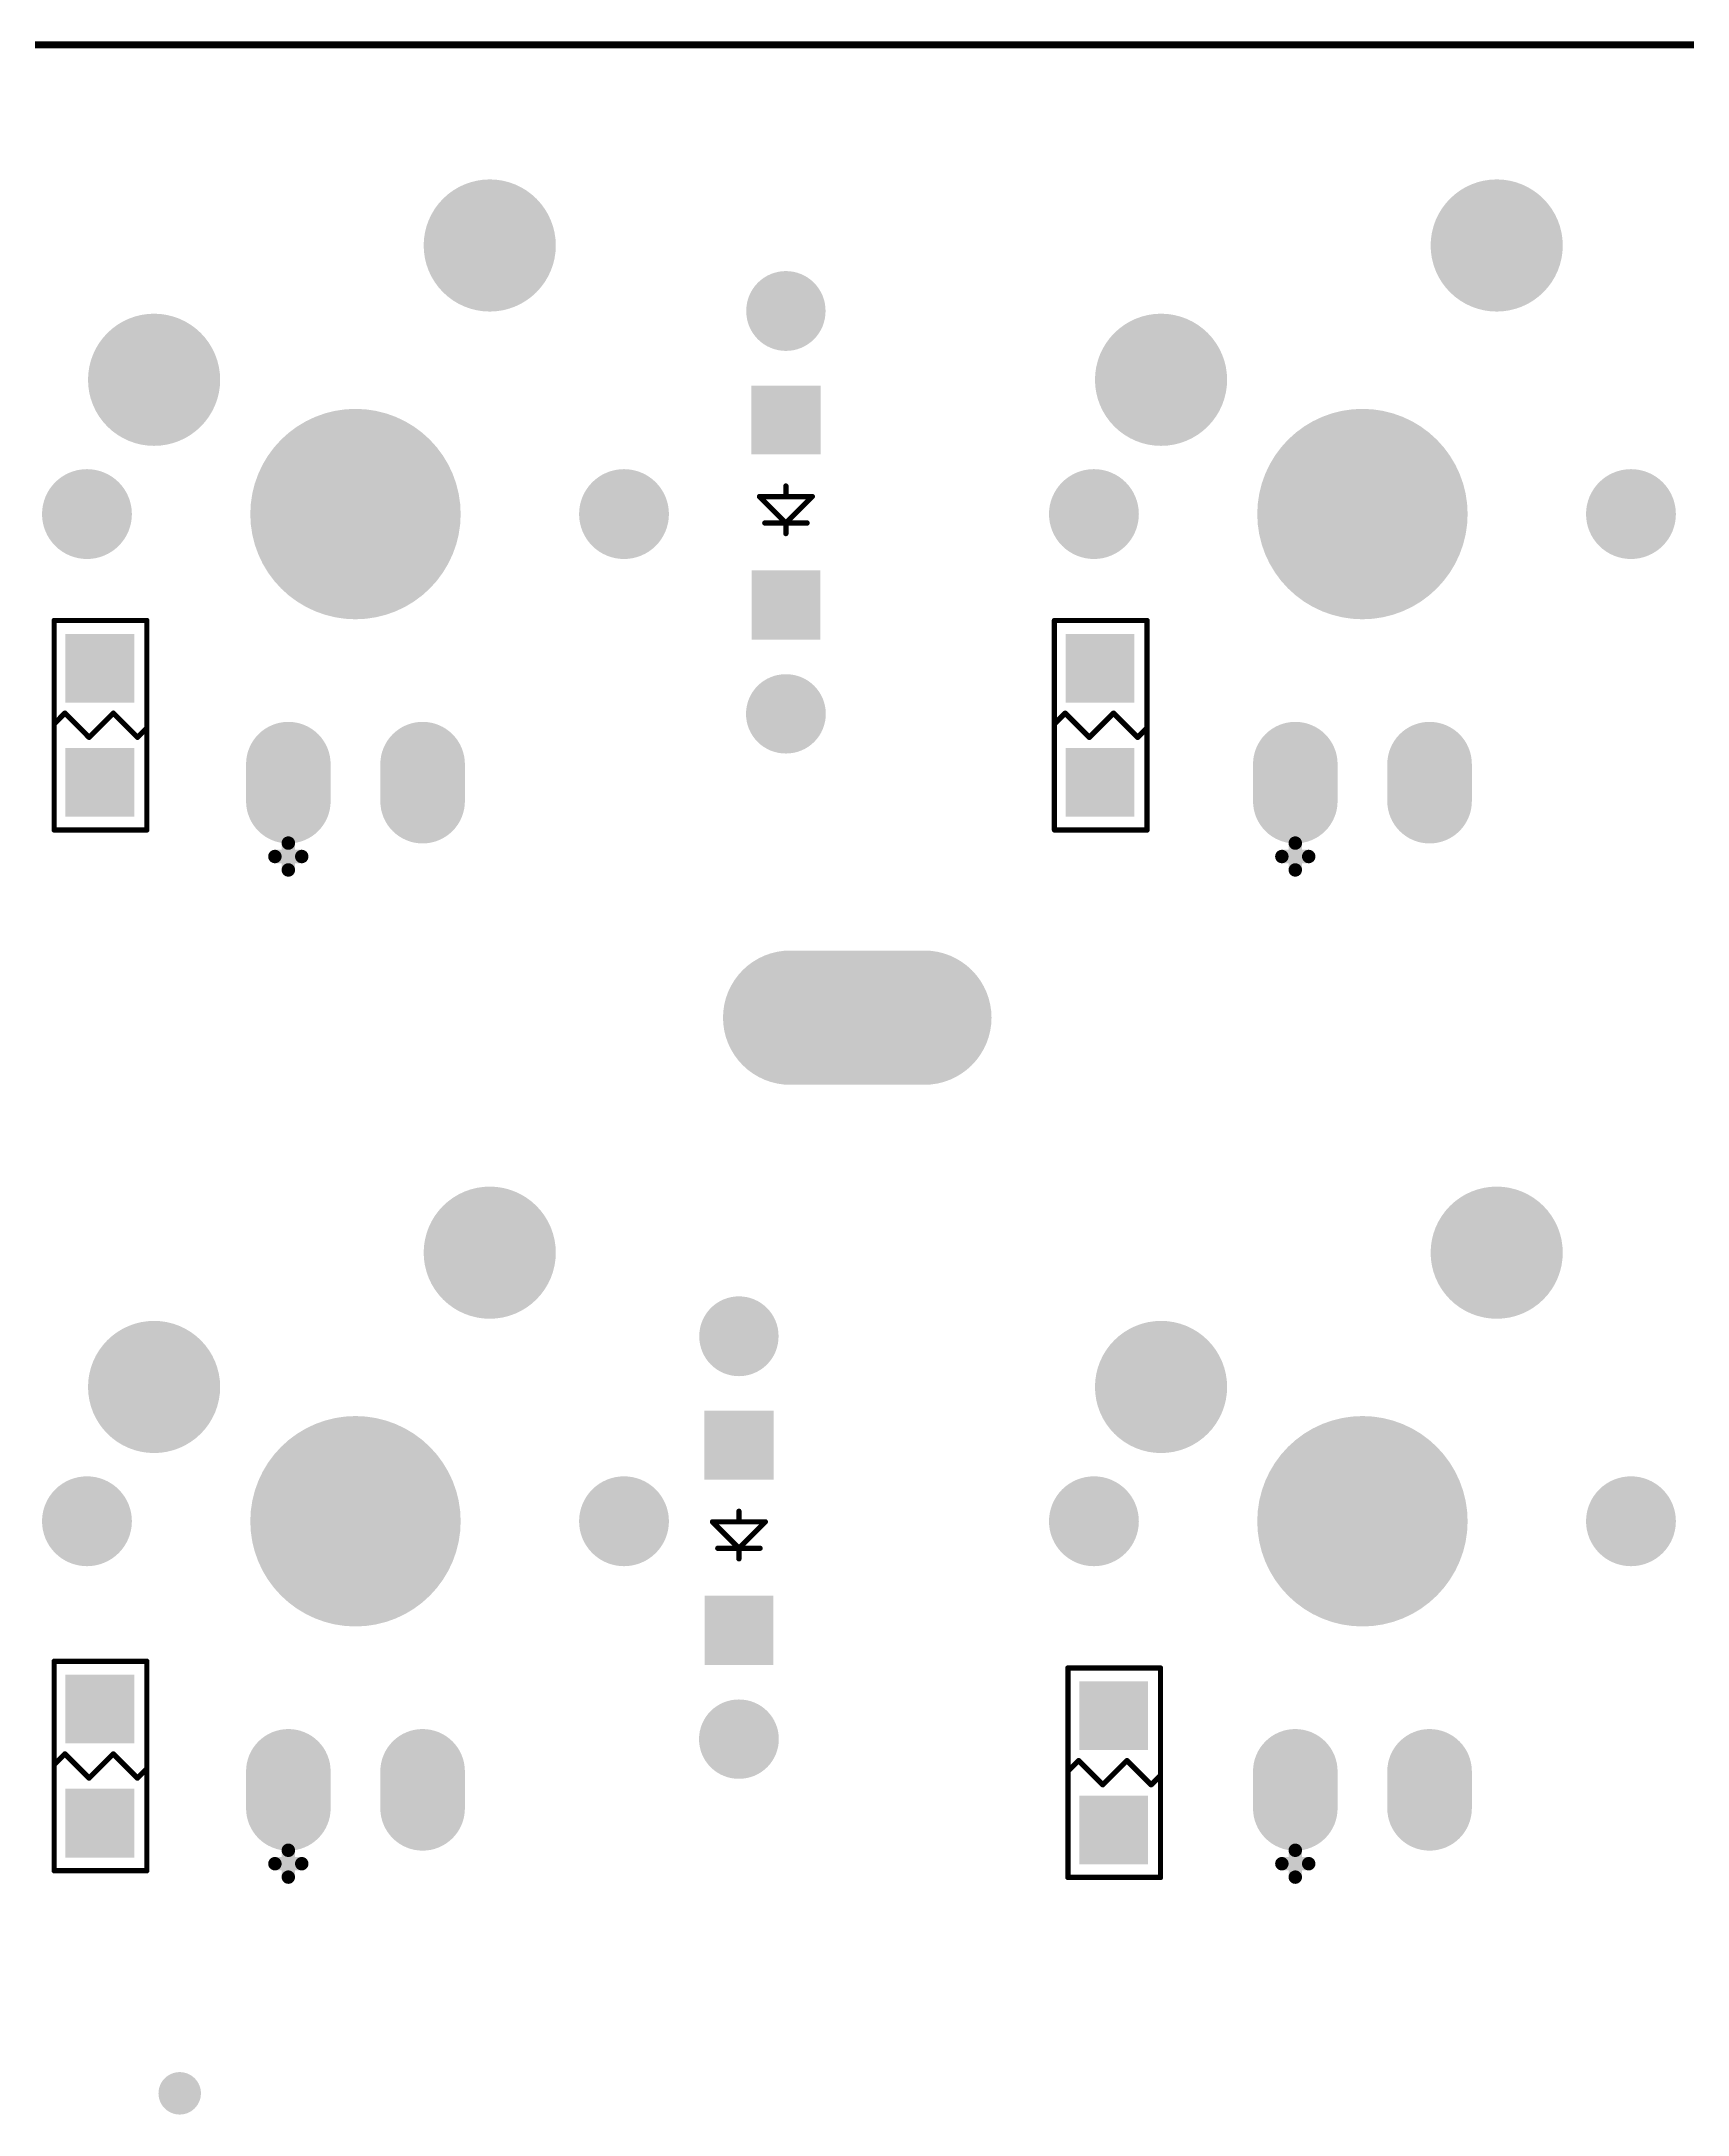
# Model space of a CAD drawing. Extents: x 407 to 769, y 688 to 804.
# Drawn here: x 620.36 to 651.5, y 763.46 to 802.67 of the extents above; entities that cross this region are included whole.
import ezdxf

# ---------------------------------------------------------------- set-up
doc = ezdxf.new("R2010")
doc.units = 0
doc.layers.get('0').update_dxf_attribs({"linetype": 'CONTINUOUS'})
for name, color, linetype in [('BOTTOMOVERLAY', 54, 'CONTINUOUS'), ('BOTTOMPASTE', 16, 'CONTINUOUS'), ('BOTTOMSOLDER', 6, 'CONTINUOUS'), ('KEEPOUTLAYER', 6, 'CONTINUOUS'), ('MULTILAYER', 9, 'CONTINUOUS'), ('TOPSOLDER', 216, 'CONTINUOUS')]:
    doc.layers.add(name, color=color, linetype=linetype)

# ---------------------------------------------------------------- blocks, each defined once
blk = doc.blocks.new('IN4148G_B_92')
at = {"layer": 'BOTTOMOVERLAY', "const_width": 0.1}
for points in [[(0, 0.4), (0, 0.2)], [(0, 0.2), (-0.5, -0.3)], [(0.4, 0.2), (-0.4, 0.2)], [(0.5, -0.3), (0, 0.2)], [(0.5, -0.3), (-0.5, -0.3)], [(0, -0.3), (0, -0.5)]]:
    blk.add_lwpolyline(points, dxfattribs=at)
at = {"layer": 'BOTTOMOVERLAY', "const_width": 0.05}
for points in [[(-0.025, 0.4, 1), (0.025, 0.4, 1)], [(-0.425, 0.2, 1), (-0.375, 0.2, 1)], [(-0.025, 0.2, 1), (0.025, 0.2, 1)], [(-0.025, 0.2, 1), (0.025, 0.2, 1)], [(-0.025, 0.2, 1), (0.025, 0.2, 1)], [(0.375, 0.2, 1), (0.425, 0.2, 1)], [(-0.525, -0.3, 1), (-0.475, -0.3, 1)], [(-0.525, -0.3, 1), (-0.475, -0.3, 1)], [(-0.025, -0.3, 1), (0.025, -0.3, 1)], [(0.475, -0.3, 1), (0.525, -0.3, 1)], [(0.475, -0.3, 1), (0.525, -0.3, 1)], [(-0.025, -0.5, 1), (0.025, -0.5, 1)]]:
    blk.add_lwpolyline(points, format="xyb", close=True, dxfattribs=at)
at = {"layer": 'BOTTOMPASTE'}
for points in [[(-0.65, 1.095), (0.65, 1.095), (-0.65, 2.405), (0.65, 2.405)], [(-0.655, -2.4), (0.655, -2.4), (-0.655, -1.1), (0.655, -1.1)]]:
    blk.add_solid(points, dxfattribs=at)
at = {"layer": 'BOTTOMSOLDER', "const_width": 1.5}
for points in [[(0.005, 3.81), (-0.005, 3.81)], [(0, -3.805), (0, -3.815)]]:
    blk.add_lwpolyline(points, dxfattribs=at)
at = {"layer": 'BOTTOMSOLDER', "const_width": 0.75}
for points in [[(-0.38, 3.81, 1), (0.37, 3.81, 1)], [(-0.37, 3.81, 1), (0.38, 3.81, 1)], [(-0.375, -3.805, 1), (0.375, -3.805, 1)], [(-0.375, -3.815, 1), (0.375, -3.815, 1)]]:
    blk.add_lwpolyline(points, format="xyb", close=True, dxfattribs=at)
at = {"layer": 'BOTTOMSOLDER'}
for points in [[(-0.65, 1.095), (0.65, 1.095), (-0.65, 2.405), (0.65, 2.405)], [(-0.655, -2.4), (0.655, -2.4), (-0.655, -1.1), (0.655, -1.1)]]:
    blk.add_solid(points, dxfattribs=at)
at = {"layer": 'MULTILAYER', "const_width": 1.5}
for points in [[(0.005, 3.81), (-0.005, 3.81)], [(0, -3.805), (0, -3.815)]]:
    blk.add_lwpolyline(points, dxfattribs=at)
at = {"layer": 'MULTILAYER', "const_width": 0.75}
for points in [[(-0.38, 3.81, 1), (0.37, 3.81, 1)], [(-0.37, 3.81, 1), (0.38, 3.81, 1)], [(-0.375, -3.805, 1), (0.375, -3.805, 1)], [(-0.375, -3.815, 1), (0.375, -3.815, 1)]]:
    blk.add_lwpolyline(points, format="xyb", close=True, dxfattribs=at)
blk = doc.blocks.new('IN4148G_B_111')
at = {"layer": 'BOTTOMOVERLAY', "const_width": 0.1}
for points in [[(0, 0.4), (0, 0.2)], [(0, 0.2), (-0.5, -0.3)], [(0.4, 0.2), (-0.4, 0.2)], [(0.5, -0.3), (0, 0.2)], [(0.5, -0.3), (-0.5, -0.3)], [(0, -0.3), (0, -0.5)]]:
    blk.add_lwpolyline(points, dxfattribs=at)
at = {"layer": 'BOTTOMOVERLAY', "const_width": 0.05}
for points in [[(-0.025, 0.4, 1), (0.025, 0.4, 1)], [(-0.425, 0.2, 1), (-0.375, 0.2, 1)], [(-0.025, 0.2, 1), (0.025, 0.2, 1)], [(-0.025, 0.2, 1), (0.025, 0.2, 1)], [(-0.025, 0.2, 1), (0.025, 0.2, 1)], [(0.375, 0.2, 1), (0.425, 0.2, 1)], [(-0.525, -0.3, 1), (-0.475, -0.3, 1)], [(-0.525, -0.3, 1), (-0.475, -0.3, 1)], [(-0.025, -0.3, 1), (0.025, -0.3, 1)], [(0.475, -0.3, 1), (0.525, -0.3, 1)], [(0.475, -0.3, 1), (0.525, -0.3, 1)], [(-0.025, -0.5, 1), (0.025, -0.5, 1)]]:
    blk.add_lwpolyline(points, format="xyb", close=True, dxfattribs=at)
at = {"layer": 'BOTTOMPASTE'}
for points in [[(-0.65, 1.095), (0.65, 1.095), (-0.65, 2.405), (0.65, 2.405)], [(-0.655, -2.4), (0.655, -2.4), (-0.655, -1.1), (0.655, -1.1)]]:
    blk.add_solid(points, dxfattribs=at)
at = {"layer": 'BOTTOMSOLDER', "const_width": 1.5}
for points in [[(0.005, 3.81), (-0.005, 3.81)], [(0, -3.805), (0, -3.815)]]:
    blk.add_lwpolyline(points, dxfattribs=at)
at = {"layer": 'BOTTOMSOLDER', "const_width": 0.75}
for points in [[(-0.38, 3.81, 1), (0.37, 3.81, 1)], [(-0.37, 3.81, 1), (0.38, 3.81, 1)], [(-0.375, -3.805, 1), (0.375, -3.805, 1)], [(-0.375, -3.815, 1), (0.375, -3.815, 1)]]:
    blk.add_lwpolyline(points, format="xyb", close=True, dxfattribs=at)
at = {"layer": 'BOTTOMSOLDER'}
for points in [[(-0.65, 1.095), (0.65, 1.095), (-0.65, 2.405), (0.65, 2.405)], [(-0.655, -2.4), (0.655, -2.4), (-0.655, -1.1), (0.655, -1.1)]]:
    blk.add_solid(points, dxfattribs=at)
at = {"layer": 'MULTILAYER', "const_width": 1.5}
for points in [[(0.005, 3.81), (-0.005, 3.81)], [(0, -3.805), (0, -3.815)]]:
    blk.add_lwpolyline(points, dxfattribs=at)
at = {"layer": 'MULTILAYER', "const_width": 0.75}
for points in [[(-0.38, 3.81, 1), (0.37, 3.81, 1)], [(-0.37, 3.81, 1), (0.38, 3.81, 1)], [(-0.375, -3.805, 1), (0.375, -3.805, 1)], [(-0.375, -3.815, 1), (0.375, -3.815, 1)]]:
    blk.add_lwpolyline(points, format="xyb", close=True, dxfattribs=at)
blk = doc.blocks.new('R0805_B_189')
at = {"layer": 'BOTTOMOVERLAY', "const_width": 0.1}
for points in [[(-0.889, 1.981), (0.864, 1.981)], [(-0.889, -1.981), (-0.889, 1.981)], [(0.864, -1.981), (0.864, 1.981)], [(-0.889, 0.025), (-0.686, 0.229)], [(-0.686, 0.229), (-0.229, -0.229)], [(-0.229, -0.229), (0, 0)], [(0, 0), (0.229, 0.229)], [(0.229, 0.229), (0.686, -0.229)], [(0.686, -0.229), (0.864, -0.051)], [(-0.889, -1.981), (0.864, -1.981)]]:
    blk.add_lwpolyline(points, dxfattribs=at)
at = {"layer": 'BOTTOMOVERLAY', "const_width": 0.05}
for points in [[(-0.914, 1.981, 1), (-0.864, 1.981, 1)], [(-0.914, 1.981, 1), (-0.864, 1.981, 1)], [(0.839, 1.981, 1), (0.889, 1.981, 1)], [(0.839, 1.981, 1), (0.889, 1.981, 1)], [(-0.914, 0.025, 1), (-0.864, 0.025, 1)], [(-0.711, 0.229, 1), (-0.661, 0.229, 1)], [(-0.711, 0.229, 1), (-0.661, 0.229, 1)], [(-0.025, 0, 1), (0.025, 0, 1)], [(-0.025, 0, 1), (0.025, 0, 1)], [(0.204, 0.229, 1), (0.254, 0.229, 1)], [(0.204, 0.229, 1), (0.254, 0.229, 1)], [(-0.254, -0.229, 1), (-0.204, -0.229, 1)], [(-0.254, -0.229, 1), (-0.204, -0.229, 1)], [(0.661, -0.229, 1), (0.711, -0.229, 1)], [(0.661, -0.229, 1), (0.711, -0.229, 1)], [(0.839, -0.051, 1), (0.889, -0.051, 1)], [(-0.914, -1.981, 1), (-0.864, -1.981, 1)], [(-0.914, -1.981, 1), (-0.864, -1.981, 1)], [(0.839, -1.981, 1), (0.889, -1.981, 1)], [(0.839, -1.981, 1), (0.889, -1.981, 1)]]:
    blk.add_lwpolyline(points, format="xyb", close=True, dxfattribs=at)
at = {"layer": 'BOTTOMPASTE'}
for points in [[(0.625, 0.428), (0.625, 1.728), (-0.675, 0.428), (-0.675, 1.728)], [(0.625, -1.731), (0.625, -0.431), (-0.675, -1.731), (-0.675, -0.431)]]:
    blk.add_solid(points, dxfattribs=at)
at = {"layer": 'BOTTOMSOLDER'}
for points in [[(0.625, 0.428), (0.625, 1.728), (-0.675, 0.428), (-0.675, 1.728)], [(0.625, -1.731), (0.625, -0.431), (-0.675, -1.731), (-0.675, -0.431)]]:
    blk.add_solid(points, dxfattribs=at)
blk = doc.blocks.new('R0805_B_190')
at = {"layer": 'BOTTOMOVERLAY', "const_width": 0.1}
for points in [[(-0.889, 1.981), (0.864, 1.981)], [(-0.889, -1.981), (-0.889, 1.981)], [(0.864, -1.981), (0.864, 1.981)], [(-0.889, 0.025), (-0.686, 0.229)], [(-0.686, 0.229), (-0.229, -0.229)], [(-0.229, -0.229), (0, 0)], [(0, 0), (0.229, 0.229)], [(0.229, 0.229), (0.686, -0.229)], [(0.686, -0.229), (0.864, -0.051)], [(-0.889, -1.981), (0.864, -1.981)]]:
    blk.add_lwpolyline(points, dxfattribs=at)
at = {"layer": 'BOTTOMOVERLAY', "const_width": 0.05}
for points in [[(-0.914, 1.981, 1), (-0.864, 1.981, 1)], [(-0.914, 1.981, 1), (-0.864, 1.981, 1)], [(0.839, 1.981, 1), (0.889, 1.981, 1)], [(0.839, 1.981, 1), (0.889, 1.981, 1)], [(-0.914, 0.025, 1), (-0.864, 0.025, 1)], [(-0.711, 0.229, 1), (-0.661, 0.229, 1)], [(-0.711, 0.229, 1), (-0.661, 0.229, 1)], [(-0.025, 0, 1), (0.025, 0, 1)], [(-0.025, 0, 1), (0.025, 0, 1)], [(0.204, 0.229, 1), (0.254, 0.229, 1)], [(0.204, 0.229, 1), (0.254, 0.229, 1)], [(-0.254, -0.229, 1), (-0.204, -0.229, 1)], [(-0.254, -0.229, 1), (-0.204, -0.229, 1)], [(0.661, -0.229, 1), (0.711, -0.229, 1)], [(0.661, -0.229, 1), (0.711, -0.229, 1)], [(0.839, -0.051, 1), (0.889, -0.051, 1)], [(-0.914, -1.981, 1), (-0.864, -1.981, 1)], [(-0.914, -1.981, 1), (-0.864, -1.981, 1)], [(0.839, -1.981, 1), (0.889, -1.981, 1)], [(0.839, -1.981, 1), (0.889, -1.981, 1)]]:
    blk.add_lwpolyline(points, format="xyb", close=True, dxfattribs=at)
at = {"layer": 'BOTTOMPASTE'}
for points in [[(0.625, 0.428), (0.625, 1.728), (-0.675, 0.428), (-0.675, 1.728)], [(0.625, -1.731), (0.625, -0.431), (-0.675, -1.731), (-0.675, -0.431)]]:
    blk.add_solid(points, dxfattribs=at)
at = {"layer": 'BOTTOMSOLDER'}
for points in [[(0.625, 0.428), (0.625, 1.728), (-0.675, 0.428), (-0.675, 1.728)], [(0.625, -1.731), (0.625, -0.431), (-0.675, -1.731), (-0.675, -0.431)]]:
    blk.add_solid(points, dxfattribs=at)
blk = doc.blocks.new('R0805_B_199')
at = {"layer": 'BOTTOMOVERLAY', "const_width": 0.1}
for points in [[(-0.889, 1.981), (0.864, 1.981)], [(-0.889, -1.981), (-0.889, 1.981)], [(0.864, -1.981), (0.864, 1.981)], [(-0.889, 0.025), (-0.686, 0.229)], [(-0.686, 0.229), (-0.229, -0.229)], [(-0.229, -0.229), (0, 0)], [(0, 0), (0.229, 0.229)], [(0.229, 0.229), (0.686, -0.229)], [(0.686, -0.229), (0.864, -0.051)], [(-0.889, -1.981), (0.864, -1.981)]]:
    blk.add_lwpolyline(points, dxfattribs=at)
at = {"layer": 'BOTTOMOVERLAY', "const_width": 0.05}
for points in [[(-0.914, 1.981, 1), (-0.864, 1.981, 1)], [(-0.914, 1.981, 1), (-0.864, 1.981, 1)], [(0.839, 1.981, 1), (0.889, 1.981, 1)], [(0.839, 1.981, 1), (0.889, 1.981, 1)], [(-0.914, 0.025, 1), (-0.864, 0.025, 1)], [(-0.711, 0.229, 1), (-0.661, 0.229, 1)], [(-0.711, 0.229, 1), (-0.661, 0.229, 1)], [(-0.025, 0, 1), (0.025, 0, 1)], [(-0.025, 0, 1), (0.025, 0, 1)], [(0.204, 0.229, 1), (0.254, 0.229, 1)], [(0.204, 0.229, 1), (0.254, 0.229, 1)], [(-0.254, -0.229, 1), (-0.204, -0.229, 1)], [(-0.254, -0.229, 1), (-0.204, -0.229, 1)], [(0.661, -0.229, 1), (0.711, -0.229, 1)], [(0.661, -0.229, 1), (0.711, -0.229, 1)], [(0.839, -0.051, 1), (0.889, -0.051, 1)], [(-0.914, -1.981, 1), (-0.864, -1.981, 1)], [(-0.914, -1.981, 1), (-0.864, -1.981, 1)], [(0.839, -1.981, 1), (0.889, -1.981, 1)], [(0.839, -1.981, 1), (0.889, -1.981, 1)]]:
    blk.add_lwpolyline(points, format="xyb", close=True, dxfattribs=at)
at = {"layer": 'BOTTOMPASTE'}
for points in [[(0.625, 0.428), (0.625, 1.728), (-0.675, 0.428), (-0.675, 1.728)], [(0.625, -1.731), (0.625, -0.431), (-0.675, -1.731), (-0.675, -0.431)]]:
    blk.add_solid(points, dxfattribs=at)
at = {"layer": 'BOTTOMSOLDER'}
for points in [[(0.625, 0.428), (0.625, 1.728), (-0.675, 0.428), (-0.675, 1.728)], [(0.625, -1.731), (0.625, -0.431), (-0.675, -1.731), (-0.675, -0.431)]]:
    blk.add_solid(points, dxfattribs=at)
blk = doc.blocks.new('R0805_B_200')
at = {"layer": 'BOTTOMOVERLAY', "const_width": 0.1}
for points in [[(-0.889, 1.981), (0.864, 1.981)], [(-0.889, -1.981), (-0.889, 1.981)], [(0.864, -1.981), (0.864, 1.981)], [(-0.889, 0.025), (-0.686, 0.229)], [(-0.686, 0.229), (-0.229, -0.229)], [(-0.229, -0.229), (0, 0)], [(0, 0), (0.229, 0.229)], [(0.229, 0.229), (0.686, -0.229)], [(0.686, -0.229), (0.864, -0.051)], [(-0.889, -1.981), (0.864, -1.981)]]:
    blk.add_lwpolyline(points, dxfattribs=at)
at = {"layer": 'BOTTOMOVERLAY', "const_width": 0.05}
for points in [[(-0.914, 1.981, 1), (-0.864, 1.981, 1)], [(-0.914, 1.981, 1), (-0.864, 1.981, 1)], [(0.839, 1.981, 1), (0.889, 1.981, 1)], [(0.839, 1.981, 1), (0.889, 1.981, 1)], [(-0.914, 0.025, 1), (-0.864, 0.025, 1)], [(-0.711, 0.229, 1), (-0.661, 0.229, 1)], [(-0.711, 0.229, 1), (-0.661, 0.229, 1)], [(-0.025, 0, 1), (0.025, 0, 1)], [(-0.025, 0, 1), (0.025, 0, 1)], [(0.204, 0.229, 1), (0.254, 0.229, 1)], [(0.204, 0.229, 1), (0.254, 0.229, 1)], [(-0.254, -0.229, 1), (-0.204, -0.229, 1)], [(-0.254, -0.229, 1), (-0.204, -0.229, 1)], [(0.661, -0.229, 1), (0.711, -0.229, 1)], [(0.661, -0.229, 1), (0.711, -0.229, 1)], [(0.839, -0.051, 1), (0.889, -0.051, 1)], [(-0.914, -1.981, 1), (-0.864, -1.981, 1)], [(-0.914, -1.981, 1), (-0.864, -1.981, 1)], [(0.839, -1.981, 1), (0.889, -1.981, 1)], [(0.839, -1.981, 1), (0.889, -1.981, 1)]]:
    blk.add_lwpolyline(points, format="xyb", close=True, dxfattribs=at)
at = {"layer": 'BOTTOMPASTE'}
for points in [[(0.625, 0.428), (0.625, 1.728), (-0.675, 0.428), (-0.675, 1.728)], [(0.625, -1.731), (0.625, -0.431), (-0.675, -1.731), (-0.675, -0.431)]]:
    blk.add_solid(points, dxfattribs=at)
at = {"layer": 'BOTTOMSOLDER'}
for points in [[(0.625, 0.428), (0.625, 1.728), (-0.675, 0.428), (-0.675, 1.728)], [(0.625, -1.731), (0.625, -0.431), (-0.675, -1.731), (-0.675, -0.431)]]:
    blk.add_solid(points, dxfattribs=at)
blk = doc.blocks.new('MX1UP__B_316')
at = {"layer": 'BOTTOMOVERLAY', "const_width": 0.254}
for points in [[(-1.27, -6.731), (-1.27, -6.223)], [(-1.524, -6.477), (-1.016, -6.477)]]:
    blk.add_lwpolyline(points, dxfattribs=at)
at = {"layer": 'BOTTOMOVERLAY', "const_width": 0.127}
for points in [[(-1.334, -6.223, 1), (-1.207, -6.223, 1)], [(-1.588, -6.477, 1), (-1.461, -6.477, 1)], [(-1.334, -6.731, 1), (-1.207, -6.731, 1)], [(-1.08, -6.477, 1), (-0.953, -6.477, 1)]]:
    blk.add_lwpolyline(points, format="xyb", close=True, dxfattribs=at)
at = {"layer": 'BOTTOMSOLDER'}
for points, const_width in [([(1.915, 5.08, 1), (3.165, 5.08, 1)], 1.25), ([(-4.435, 2.54, 1), (-3.185, 2.54, 1)], 1.25), ([(-0.995, 0, 1), (0.995, 0, 1)], 1.99), ([(-5.505, 0, 1), (-4.655, 0, 1)], 0.85), ([(4.655, 0, 1), (5.505, 0, 1)], 0.85), ([(-1.67, -4.73, 1), (-0.87, -4.73, 1)], 0.8), ([(0.87, -4.73, 1), (1.67, -4.73, 1)], 0.8), ([(-1.67, -5.43, 1), (-0.87, -5.43, 1)], 0.8), ([(0.87, -5.43, 1), (1.67, -5.43, 1)], 0.8)]:
    blk.add_lwpolyline(points, format="xyb", close=True, dxfattribs=dict(at, const_width=const_width))
at = {"layer": 'BOTTOMSOLDER', "const_width": 1.6}
for points in [[(-1.27, -5.43), (-1.27, -4.73)], [(1.27, -5.43), (1.27, -4.73)]]:
    blk.add_lwpolyline(points, dxfattribs=at)
at = {"layer": 'MULTILAYER'}
for points, const_width in [([(1.915, 5.08, 1), (3.165, 5.08, 1)], 1.25), ([(-4.435, 2.54, 1), (-3.185, 2.54, 1)], 1.25), ([(-0.995, 0, 1), (0.995, 0, 1)], 1.99), ([(-5.505, 0, 1), (-4.655, 0, 1)], 0.85), ([(4.655, 0, 1), (5.505, 0, 1)], 0.85), ([(-1.67, -4.73, 1), (-0.87, -4.73, 1)], 0.8), ([(0.87, -4.73, 1), (1.67, -4.73, 1)], 0.8), ([(-1.67, -5.43, 1), (-0.87, -5.43, 1)], 0.8), ([(0.87, -5.43, 1), (1.67, -5.43, 1)], 0.8)]:
    blk.add_lwpolyline(points, format="xyb", close=True, dxfattribs=dict(at, const_width=const_width))
at = {"layer": 'MULTILAYER', "const_width": 1.6}
for points in [[(-1.27, -5.43), (-1.27, -4.73)], [(1.27, -5.43), (1.27, -4.73)]]:
    blk.add_lwpolyline(points, dxfattribs=at)
at = {"layer": 'TOPSOLDER'}
for points, const_width in [([(1.915, 5.08, 1), (3.165, 5.08, 1)], 1.25), ([(-4.435, 2.54, 1), (-3.185, 2.54, 1)], 1.25), ([(-0.995, 0, 1), (0.995, 0, 1)], 1.99), ([(-5.505, 0, 1), (-4.655, 0, 1)], 0.85), ([(4.655, 0, 1), (5.505, 0, 1)], 0.85), ([(-1.67, -4.73, 1), (-0.87, -4.73, 1)], 0.8), ([(0.87, -4.73, 1), (1.67, -4.73, 1)], 0.8), ([(-1.67, -5.43, 1), (-0.87, -5.43, 1)], 0.8), ([(0.87, -5.43, 1), (1.67, -5.43, 1)], 0.8)]:
    blk.add_lwpolyline(points, format="xyb", close=True, dxfattribs=dict(at, const_width=const_width))
at = {"layer": 'TOPSOLDER', "const_width": 1.6}
for points in [[(-1.27, -5.43), (-1.27, -4.73)], [(1.27, -5.43), (1.27, -4.73)]]:
    blk.add_lwpolyline(points, dxfattribs=at)
blk = doc.blocks.new('MX1UP__B_317')
at = {"layer": 'BOTTOMOVERLAY', "const_width": 0.254}
for points in [[(-1.27, -6.731), (-1.27, -6.223)], [(-1.524, -6.477), (-1.016, -6.477)]]:
    blk.add_lwpolyline(points, dxfattribs=at)
at = {"layer": 'BOTTOMOVERLAY', "const_width": 0.127}
for points in [[(-1.334, -6.223, 1), (-1.207, -6.223, 1)], [(-1.588, -6.477, 1), (-1.461, -6.477, 1)], [(-1.334, -6.731, 1), (-1.207, -6.731, 1)], [(-1.08, -6.477, 1), (-0.953, -6.477, 1)]]:
    blk.add_lwpolyline(points, format="xyb", close=True, dxfattribs=at)
at = {"layer": 'BOTTOMSOLDER'}
for points, const_width in [([(1.915, 5.08, 1), (3.165, 5.08, 1)], 1.25), ([(-4.435, 2.54, 1), (-3.185, 2.54, 1)], 1.25), ([(-0.995, 0, 1), (0.995, 0, 1)], 1.99), ([(-5.505, 0, 1), (-4.655, 0, 1)], 0.85), ([(4.655, 0, 1), (5.505, 0, 1)], 0.85), ([(-1.67, -4.73, 1), (-0.87, -4.73, 1)], 0.8), ([(0.87, -4.73, 1), (1.67, -4.73, 1)], 0.8), ([(-1.67, -5.43, 1), (-0.87, -5.43, 1)], 0.8), ([(0.87, -5.43, 1), (1.67, -5.43, 1)], 0.8)]:
    blk.add_lwpolyline(points, format="xyb", close=True, dxfattribs=dict(at, const_width=const_width))
at = {"layer": 'BOTTOMSOLDER', "const_width": 1.6}
for points in [[(-1.27, -5.43), (-1.27, -4.73)], [(1.27, -5.43), (1.27, -4.73)]]:
    blk.add_lwpolyline(points, dxfattribs=at)
at = {"layer": 'MULTILAYER'}
for points, const_width in [([(1.915, 5.08, 1), (3.165, 5.08, 1)], 1.25), ([(-4.435, 2.54, 1), (-3.185, 2.54, 1)], 1.25), ([(-0.995, 0, 1), (0.995, 0, 1)], 1.99), ([(-5.505, 0, 1), (-4.655, 0, 1)], 0.85), ([(4.655, 0, 1), (5.505, 0, 1)], 0.85), ([(-1.67, -4.73, 1), (-0.87, -4.73, 1)], 0.8), ([(0.87, -4.73, 1), (1.67, -4.73, 1)], 0.8), ([(-1.67, -5.43, 1), (-0.87, -5.43, 1)], 0.8), ([(0.87, -5.43, 1), (1.67, -5.43, 1)], 0.8)]:
    blk.add_lwpolyline(points, format="xyb", close=True, dxfattribs=dict(at, const_width=const_width))
at = {"layer": 'MULTILAYER', "const_width": 1.6}
for points in [[(-1.27, -5.43), (-1.27, -4.73)], [(1.27, -5.43), (1.27, -4.73)]]:
    blk.add_lwpolyline(points, dxfattribs=at)
at = {"layer": 'TOPSOLDER'}
for points, const_width in [([(1.915, 5.08, 1), (3.165, 5.08, 1)], 1.25), ([(-4.435, 2.54, 1), (-3.185, 2.54, 1)], 1.25), ([(-0.995, 0, 1), (0.995, 0, 1)], 1.99), ([(-5.505, 0, 1), (-4.655, 0, 1)], 0.85), ([(4.655, 0, 1), (5.505, 0, 1)], 0.85), ([(-1.67, -4.73, 1), (-0.87, -4.73, 1)], 0.8), ([(0.87, -4.73, 1), (1.67, -4.73, 1)], 0.8), ([(-1.67, -5.43, 1), (-0.87, -5.43, 1)], 0.8), ([(0.87, -5.43, 1), (1.67, -5.43, 1)], 0.8)]:
    blk.add_lwpolyline(points, format="xyb", close=True, dxfattribs=dict(at, const_width=const_width))
at = {"layer": 'TOPSOLDER', "const_width": 1.6}
for points in [[(-1.27, -5.43), (-1.27, -4.73)], [(1.27, -5.43), (1.27, -4.73)]]:
    blk.add_lwpolyline(points, dxfattribs=at)
blk = doc.blocks.new('MX1UP__B_364')
at = {"layer": 'BOTTOMOVERLAY', "const_width": 0.254}
for points in [[(-1.27, -6.731), (-1.27, -6.223)], [(-1.524, -6.477), (-1.016, -6.477)]]:
    blk.add_lwpolyline(points, dxfattribs=at)
at = {"layer": 'BOTTOMOVERLAY', "const_width": 0.127}
for points in [[(-1.334, -6.223, 1), (-1.207, -6.223, 1)], [(-1.588, -6.477, 1), (-1.461, -6.477, 1)], [(-1.334, -6.731, 1), (-1.207, -6.731, 1)], [(-1.08, -6.477, 1), (-0.953, -6.477, 1)]]:
    blk.add_lwpolyline(points, format="xyb", close=True, dxfattribs=at)
at = {"layer": 'BOTTOMSOLDER'}
for points, const_width in [([(1.915, 5.08, 1), (3.165, 5.08, 1)], 1.25), ([(-4.435, 2.54, 1), (-3.185, 2.54, 1)], 1.25), ([(-0.995, 0, 1), (0.995, 0, 1)], 1.99), ([(-5.505, 0, 1), (-4.655, 0, 1)], 0.85), ([(4.655, 0, 1), (5.505, 0, 1)], 0.85), ([(-1.67, -4.73, 1), (-0.87, -4.73, 1)], 0.8), ([(0.87, -4.73, 1), (1.67, -4.73, 1)], 0.8), ([(-1.67, -5.43, 1), (-0.87, -5.43, 1)], 0.8), ([(0.87, -5.43, 1), (1.67, -5.43, 1)], 0.8)]:
    blk.add_lwpolyline(points, format="xyb", close=True, dxfattribs=dict(at, const_width=const_width))
at = {"layer": 'BOTTOMSOLDER', "const_width": 1.6}
for points in [[(-1.27, -5.43), (-1.27, -4.73)], [(1.27, -5.43), (1.27, -4.73)]]:
    blk.add_lwpolyline(points, dxfattribs=at)
at = {"layer": 'MULTILAYER'}
for points, const_width in [([(1.915, 5.08, 1), (3.165, 5.08, 1)], 1.25), ([(-4.435, 2.54, 1), (-3.185, 2.54, 1)], 1.25), ([(-0.995, 0, 1), (0.995, 0, 1)], 1.99), ([(-5.505, 0, 1), (-4.655, 0, 1)], 0.85), ([(4.655, 0, 1), (5.505, 0, 1)], 0.85), ([(-1.67, -4.73, 1), (-0.87, -4.73, 1)], 0.8), ([(0.87, -4.73, 1), (1.67, -4.73, 1)], 0.8), ([(-1.67, -5.43, 1), (-0.87, -5.43, 1)], 0.8), ([(0.87, -5.43, 1), (1.67, -5.43, 1)], 0.8)]:
    blk.add_lwpolyline(points, format="xyb", close=True, dxfattribs=dict(at, const_width=const_width))
at = {"layer": 'MULTILAYER', "const_width": 1.6}
for points in [[(-1.27, -5.43), (-1.27, -4.73)], [(1.27, -5.43), (1.27, -4.73)]]:
    blk.add_lwpolyline(points, dxfattribs=at)
at = {"layer": 'TOPSOLDER'}
for points, const_width in [([(1.915, 5.08, 1), (3.165, 5.08, 1)], 1.25), ([(-4.435, 2.54, 1), (-3.185, 2.54, 1)], 1.25), ([(-0.995, 0, 1), (0.995, 0, 1)], 1.99), ([(-5.505, 0, 1), (-4.655, 0, 1)], 0.85), ([(4.655, 0, 1), (5.505, 0, 1)], 0.85), ([(-1.67, -4.73, 1), (-0.87, -4.73, 1)], 0.8), ([(0.87, -4.73, 1), (1.67, -4.73, 1)], 0.8), ([(-1.67, -5.43, 1), (-0.87, -5.43, 1)], 0.8), ([(0.87, -5.43, 1), (1.67, -5.43, 1)], 0.8)]:
    blk.add_lwpolyline(points, format="xyb", close=True, dxfattribs=dict(at, const_width=const_width))
at = {"layer": 'TOPSOLDER', "const_width": 1.6}
for points in [[(-1.27, -5.43), (-1.27, -4.73)], [(1.27, -5.43), (1.27, -4.73)]]:
    blk.add_lwpolyline(points, dxfattribs=at)
blk = doc.blocks.new('MX1UP__B_366')
at = {"layer": 'BOTTOMOVERLAY', "const_width": 0.254}
for points in [[(-1.27, -6.731), (-1.27, -6.223)], [(-1.524, -6.477), (-1.016, -6.477)]]:
    blk.add_lwpolyline(points, dxfattribs=at)
at = {"layer": 'BOTTOMOVERLAY', "const_width": 0.127}
for points in [[(-1.334, -6.223, 1), (-1.207, -6.223, 1)], [(-1.588, -6.477, 1), (-1.461, -6.477, 1)], [(-1.334, -6.731, 1), (-1.207, -6.731, 1)], [(-1.08, -6.477, 1), (-0.953, -6.477, 1)]]:
    blk.add_lwpolyline(points, format="xyb", close=True, dxfattribs=at)
at = {"layer": 'BOTTOMSOLDER'}
for points, const_width in [([(1.915, 5.08, 1), (3.165, 5.08, 1)], 1.25), ([(-4.435, 2.54, 1), (-3.185, 2.54, 1)], 1.25), ([(-0.995, 0, 1), (0.995, 0, 1)], 1.99), ([(-5.505, 0, 1), (-4.655, 0, 1)], 0.85), ([(4.655, 0, 1), (5.505, 0, 1)], 0.85), ([(-1.67, -4.73, 1), (-0.87, -4.73, 1)], 0.8), ([(0.87, -4.73, 1), (1.67, -4.73, 1)], 0.8), ([(-1.67, -5.43, 1), (-0.87, -5.43, 1)], 0.8), ([(0.87, -5.43, 1), (1.67, -5.43, 1)], 0.8)]:
    blk.add_lwpolyline(points, format="xyb", close=True, dxfattribs=dict(at, const_width=const_width))
at = {"layer": 'BOTTOMSOLDER', "const_width": 1.6}
for points in [[(-1.27, -5.43), (-1.27, -4.73)], [(1.27, -5.43), (1.27, -4.73)]]:
    blk.add_lwpolyline(points, dxfattribs=at)
at = {"layer": 'MULTILAYER'}
for points, const_width in [([(1.915, 5.08, 1), (3.165, 5.08, 1)], 1.25), ([(-4.435, 2.54, 1), (-3.185, 2.54, 1)], 1.25), ([(-0.995, 0, 1), (0.995, 0, 1)], 1.99), ([(-5.505, 0, 1), (-4.655, 0, 1)], 0.85), ([(4.655, 0, 1), (5.505, 0, 1)], 0.85), ([(-1.67, -4.73, 1), (-0.87, -4.73, 1)], 0.8), ([(0.87, -4.73, 1), (1.67, -4.73, 1)], 0.8), ([(-1.67, -5.43, 1), (-0.87, -5.43, 1)], 0.8), ([(0.87, -5.43, 1), (1.67, -5.43, 1)], 0.8)]:
    blk.add_lwpolyline(points, format="xyb", close=True, dxfattribs=dict(at, const_width=const_width))
at = {"layer": 'MULTILAYER', "const_width": 1.6}
for points in [[(-1.27, -5.43), (-1.27, -4.73)], [(1.27, -5.43), (1.27, -4.73)]]:
    blk.add_lwpolyline(points, dxfattribs=at)
at = {"layer": 'TOPSOLDER'}
for points, const_width in [([(1.915, 5.08, 1), (3.165, 5.08, 1)], 1.25), ([(-4.435, 2.54, 1), (-3.185, 2.54, 1)], 1.25), ([(-0.995, 0, 1), (0.995, 0, 1)], 1.99), ([(-5.505, 0, 1), (-4.655, 0, 1)], 0.85), ([(4.655, 0, 1), (5.505, 0, 1)], 0.85), ([(-1.67, -4.73, 1), (-0.87, -4.73, 1)], 0.8), ([(0.87, -4.73, 1), (1.67, -4.73, 1)], 0.8), ([(-1.67, -5.43, 1), (-0.87, -5.43, 1)], 0.8), ([(0.87, -5.43, 1), (1.67, -5.43, 1)], 0.8)]:
    blk.add_lwpolyline(points, format="xyb", close=True, dxfattribs=dict(at, const_width=const_width))
at = {"layer": 'TOPSOLDER', "const_width": 1.6}
for points in [[(-1.27, -5.43), (-1.27, -4.73)], [(1.27, -5.43), (1.27, -4.73)]]:
    blk.add_lwpolyline(points, dxfattribs=at)

msp = doc.modelspace()

# ---------------------------------------------------------------- linework, layer by layer
at = {"layer": 'BOTTOMSOLDER', "const_width": 2.54}
msp.add_lwpolyline([(637.059, 784.206), (634.519, 784.206)], dxfattribs=at)
at = {"layer": 'BOTTOMSOLDER'}
for points, const_width in [([(633.884, 784.206, 1), (635.154, 784.206, 1)], 1.27), ([(636.424, 784.206, 1), (637.694, 784.206, 1)], 1.27), ([(622.77, 763.861, 1), (623.171, 763.861, 1)], 0.402)]:
    msp.add_lwpolyline(points, format="xyb", close=True, dxfattribs=dict(at, const_width=const_width))
at = {"layer": 'KEEPOUTLAYER', "const_width": 0.127}
msp.add_lwpolyline([(573.671, 802.606), (766.526, 802.606)], dxfattribs=at)
at = {"layer": 'MULTILAYER', "const_width": 2.54}
msp.add_lwpolyline([(637.059, 784.206), (634.519, 784.206)], dxfattribs=at)
at = {"layer": 'MULTILAYER'}
for points, const_width in [([(633.884, 784.206, 1), (635.154, 784.206, 1)], 1.27), ([(636.424, 784.206, 1), (637.694, 784.206, 1)], 1.27), ([(622.821, 763.861, 1), (623.121, 763.861, 1)], 0.3)]:
    msp.add_lwpolyline(points, format="xyb", close=True, dxfattribs=dict(at, const_width=const_width))
at = {"layer": 'TOPSOLDER', "const_width": 2.54}
msp.add_lwpolyline([(637.059, 784.206), (634.519, 784.206)], dxfattribs=at)
at = {"layer": 'TOPSOLDER'}
for points, const_width in [([(633.884, 784.206, 1), (635.154, 784.206, 1)], 1.27), ([(636.424, 784.206, 1), (637.694, 784.206, 1)], 1.27), ([(622.77, 763.861, 1), (623.171, 763.861, 1)], 0.402)]:
    msp.add_lwpolyline(points, format="xyb", close=True, dxfattribs=dict(at, const_width=const_width))

# ---------------------------------------------------------------- block references
for name, p in [('MX1UP__B_317', (626.296, 793.731)), ('MX1UP__B_316', (645.346, 793.731)), ('MX1UP__B_364', (626.296, 774.681)), ('MX1UP__B_366', (645.346, 774.681))]:
    msp.add_blockref(name, p)
for name, p, rotation in [('IN4148G_B_111', (634.439, 793.762), 180), ('R0805_B_190', (621.485, 789.737), 360), ('R0805_B_189', (640.408, 789.737), 360), ('IN4148G_B_92', (633.55, 774.37), 180), ('R0805_B_200', (621.485, 770.052), 360), ('R0805_B_199', (640.662, 769.925), 360)]:
    msp.add_blockref(name, p, dxfattribs=dict(rotation=rotation))

# ---------------------------------------------------------------- texts
at = {"layer": 'BOTTOMOVERLAY', "text_generation_flag": 2}
for s, rotation, p in [('D87', 360, (635.582, 798.969)), ('F11', 180, (625.407, 791.445)), ('F12', 180, (644.076, 791.191)), ('R95', 180, (639.646, 787.324)), ('D124', 360, (634.693, 779.577)), ('R77', 360, (622.402, 772.592)), ('+', 180, (644.989, 772.219)), ('-_', 180, (625.661, 771.887)), ('R78', 180, (639.773, 767.385))]:
    msp.add_text(s, height=0.001, rotation=rotation, dxfattribs=at).set_placement(p)

doc.saveas('drawing.dxf')
